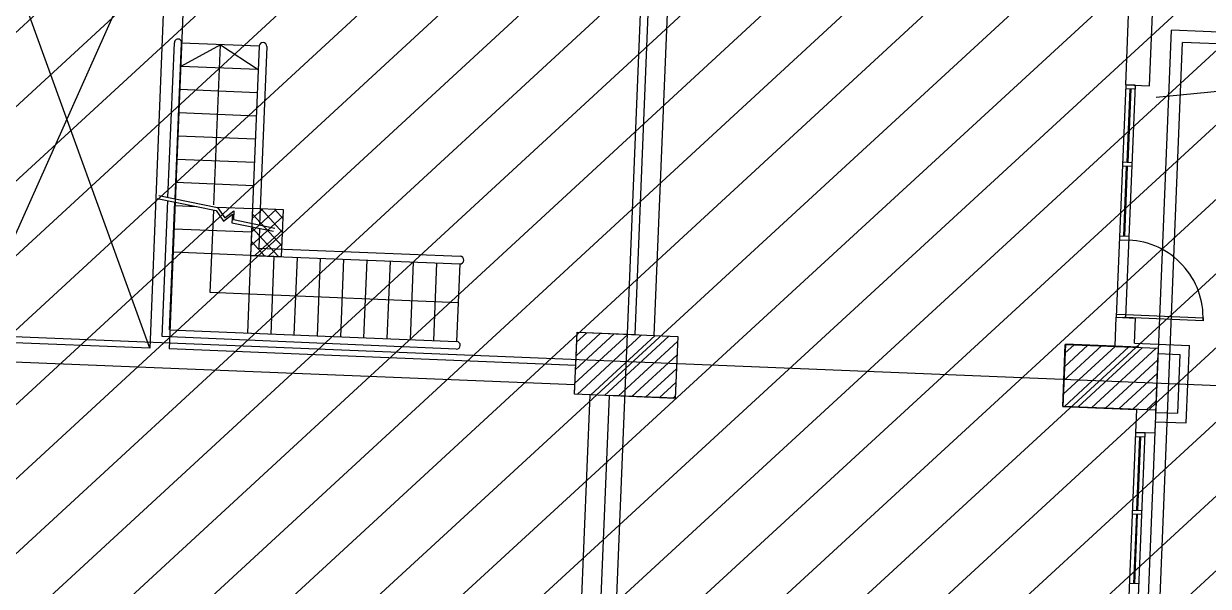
# Model space of a CAD drawing. Extents: x -678889171 to 586587, y -792238163 to 335485.
# Drawn here: x -678822760 to -678807478, y -792124699 to -792117444 of the extents above; entities that cross this region are included whole.
import ezdxf
from ezdxf.enums import TextEntityAlignment as Align

# ---------------------------------------------------------------- set-up
doc = ezdxf.new("R2010")
doc.units = 0
doc.header["$MEASUREMENT"] = 0
for name, color, linetype in [('A-FLOR-PATT', 252, 'Continuous'), ('A-SITE-PATT', 252, 'Continuous'), ('A-WALL', 252, 'Continuous')]:
    doc.layers.add(name, color=color, linetype=linetype)
doc.layers.add('BASEMENT3 LAYOUT$0$HATCH6', color=252, linetype='Continuous', lineweight=15)
doc.styles.add('Ground floor Towers$0$$Bas01-Rname$0$EN-SC', font='swissc.ttf')
doc.styles.add('Ground floor Towers$0$$Bas01-Rname$0$EN-SCL', font='swisscl.ttf')
doc.styles.add('Ground floor Towers$0$04-Ground Floor$0$V2-lower ground$0$LEVEL  FOR LICENSE LOWER GR$0$$LG- LEVEL$0$AR-SR', font='sarb.shx')

# ---------------------------------------------------------------- blocks, each defined once
blk = doc.blocks.new('A$C61C61320')
at = {"layer": 'BASEMENT3 LAYOUT$0$HATCH6'}
h = blk.add_hatch(dxfattribs=at)
h.set_pattern_fill('JIS_WOOD', color=256, scale=1000, style=0)
h.set_pattern_definition([(45, (-845711.5632553247, -470537.5133829243), (-499.9999991609842, 499.9999991609843), [])])
h.paths.add_polyline_path([(-57054.4839232408, -202715.6827627594), (-61988.72938809986, -237934.2497828866), (-80426.45722685638, -233625.2072105513), (-117920.8563015934, -232159.4412755717), (-127624.8318891085, -221284.5855308848), (-127624.8318891085, -154987.425217584), (-104462.5924733605, -154589.848100547), (-93882.62928564264, -154028.8445178776), (-93529.7361727003, -176713.0896850609), (-93352.28011348587, -178273.3977080029), (-93352.28011348587, -194674.8746110406), (-91405.28890382661, -196764.3988851835), (-82930.71560722869, -197602.72102616), (-65142.08317814791, -199622.3395659931), (-55832.26724016038, -200866.3395951205)])
blk = doc.blocks.new('GR')
at = {"layer": 'A-FLOR-PATT'}
for p, q in [((-13480, 45010), (-13480, 94940)), ((-6790, 65505), (47445, 73110)), ((-19381.52076313212, 67749.10995262698, -0.0001625069805338018), (-19381.48836844418, 61743.89841903614, 9.529690962980908e-06)), ((-19631.48921358432, 61743.14773175647, 9.52925052672977e-06), (-21981.49055443972, 67499.10995262626, -1.972470484743003e-09)), ((-19682.24588131986, 67509.37344517128), (-21981.48931374715, 61743.14773175641)), ((-19631.48921358315, 67499.10995262688, 9.529250526729661e-06), (-19631.48921358432, 61743.14773175646, 9.529250526730015e-06)), ((-13134.45267277618, 62172.89012640656), (-13134.45508772944, 67498.17159931606)), ((-7189.552628409652, 65648.76551751689), (-7189.74057104154, 67499.65147551951)), ((-6881.822511574806, 65648.7655175169), (-6881.339914177563, 67499.68342615874, 0.003155399015058138)), ((-13387.93697539446, 67249.00933507242), (-13387.93490491365, 62172.88605041162)), ((40585, 66375), (-6630, 66375)), ((-6630, 44848.82765531062), (-6630, 66375)), ((-6480, 44905), (-6480, 66225)), ((40765, 66225), (-6480, 66225)), ((-19476.13764336412, 63697.539994892), (-19472.77777209658, 65691.88068724534)), ((-19383.13302051632, 63682.40502548054), (-19379.74791536356, 65691.72395958903)), ((-18379.74791536399, 65691.72395958944), (-18379.74791536279, 63405.62860112474)), ((-18279.74791536452, 65691.7239595895), (-18279.74791536296, 63389.35524938374)), ((-7189.552628409652, 65648.76551751689), (-7189.552628409657, 62648.7655175169)), ((-7069.55262840971, 65648.76551756606), (-7189.552628409652, 65648.76551751689)), ((-7069.552628389273, 65598.76551756602), (-7189.552628389157, 65598.76551751692)), ((-7189.551660108751, 65648.7655175169), (-6881.822511574806, 65648.7655175169)), ((-7135.681031551566, 65598.765517539), (-7135.68103155157, 64648.76551753899)), ((-7123.681031551573, 65598.76551754388), (-7123.68103155157, 64648.76551754385)), ((-7069.552628409703, 65648.7655175169), (-7069.55262840978, 62648.76551751691)), ((-7069.55262800045, 64648.76551756604), (-7189.552628000333, 64648.76551751696)), ((-7069.552627980026, 64598.76551756605), (-7189.55262797991, 64598.76551751696)), ((-7135.68103155158, 63698.76551751683), (-7135.68103155157, 64598.76551753899)), ((-7123.68103155163, 63698.76551751688), (-7123.681031551511, 64598.76551754391)), ((-19611.95038231755, 63675.36666213947), (-18848.36753982107, 63551.10614034579)), ((-19595.61067767643, 63716.98226200133), (-18832.02783517996, 63592.72174020765)), ((-19479.16566596766, 61900.1768774317), (-19476.21221249065, 63653.27751231668)), ((-19385.98131557323, 61991.72395958896), (-19383.20758964288, 63638.14254290523)), ((-18832.02783517996, 63592.72174020765), (-18729.94154644661, 63462.61684248573)), ((-17979.96391327668, 63596.19627180987), (-18379.96391327668, 63596.19627180987)), ((-18379.96391327668, 63596.19627180987), (-18379.96391327668, 62996.19627180987)), ((-18379.96391327673, 63468.16328511393), (-18251.93092658062, 63596.19627181004)), ((-18379.96391327673, 63291.3865898173), (-18075.15423128399, 63596.19627181004)), ((-17979.96391327668, 63305.87632021564), (-18270.2838648709, 63596.19627180987)), ((-17979.96391327668, 63482.65301551227), (-18093.50716957427, 63596.19627180987)), ((-17979.96391327668, 62996.19627180987), (-17979.96391327668, 63596.19627180987)), ((-7189.552628409419, 63698.7655175169), (-7069.552628409537, 63698.76551751687)), ((-7189.55262840942, 63648.7655175169), (-7069.552628409544, 63648.76551751687)), ((-18848.36753982107, 63551.10614034579), (-18746.28125108769, 63421.00124262387)), ((-18746.28125108769, 63421.00124262387), (-18634.63587393049, 63516.32483457343)), ((-18729.94154644661, 63462.61684248573), (-18618.29616928935, 63557.9404344353)), ((-18634.63587393049, 63516.32483457343), (-18637.63834448983, 63403.32140029151)), ((-18618.29616928935, 63557.9404344353), (-18621.29863984872, 63444.93700015338)), ((-18621.29863984872, 63444.93700015338), (-18081.71425479846, 63357.12853523443)), ((-17979.96391327668, 63129.09962491901), (-18379.96391327679, 63529.09962491912)), ((-18379.96391327673, 63114.60989452066), (-17979.96391327679, 63514.6098945206)), ((-18637.63834448983, 63403.32140029151), (-18098.05395943957, 63315.51293537255)), ((-18023.83725546417, 62996.19627180987), (-18379.96391327679, 63352.32292962249)), ((-18379.74791536306, 63361.35398365323), (-18379.74791536306, 62991.72395958936)), ((-18321.60084069084, 62996.19627180992), (-17979.96391327679, 63337.83319922397)), ((-18279.7479153633, 63345.08063191222), (-18279.74791536331, 63091.72395958938)), ((-18200.6139507608, 62996.19627180987), (-18379.96391327668, 63175.54623432574)), ((-18144.82414539417, 62996.19627180995), (-17979.96391327679, 63161.05650392734)), ((-18377.39064605744, 62996.19627180987), (-18379.96391327668, 62998.7695390291)), ((-18379.96391327668, 62996.19627180987), (-17979.96391327668, 62996.19627180987)), ((-18379.74791536303, 62991.72395958936), (-15679.74791536239, 62991.72395959037)), ((-18279.74791536331, 63091.72395958938), (-15679.74791536292, 63091.72395959032)), ((-7189.505651888693, 62690.02022906667), (-7069.505651888751, 62690.02022906667)), ((-7069.555856051281, 62648.76552156793), (-7069.505651888766, 62688.76549006219)), ((-7069.505651888766, 62688.76549006219), (-6069.506433078416, 62687.51038654786)), ((-6069.506433078416, 62687.51038654786), (-6069.55663724096, 62647.51041805357)), ((-7189.552628409656, 62648.76551751689), (-6939.552628409658, 62648.76551751689)), ((-7189.552628409657, 62273.74522295024), (-7189.552628409657, 62648.76551751689)), ((-7189.552628409657, 62648.7655175169), (-7069.552628409773, 62648.76551751688)), ((-6069.55663724096, 62647.51041805357), (-7069.555856051281, 62648.76552156793)), ((-6939.552628409657, 62323.76551751688), (-6939.552628409657, 62648.76551751689)), ((-7832.707829037419, 62159.30241441718), (-7719.139305330056, 62272.87468275719)), ((-7832.707829037361, 61982.52280471608), (-7542.365524293826, 62272.87468275716)), ((-7832.70782903739, 61805.74319501495), (-7365.591743257566, 62272.87468275719)), ((-7832.70782903739, 61628.96358531376), (-7188.817962221307, 62272.87468275716)), ((-7832.70782903739, 62272.87468275719), (-6632.70782903739, 62272.87468275719)), ((-7832.70782903739, 61472.87468275719), (-7832.70782903739, 62272.87468275719)), ((-6881.822511574806, 62273.74522294998), (-7831.822511574836, 62273.74522294998)), ((-7831.822511574836, 62273.74522294998), (-7831.82251157481, 61472.87468275719)), ((-7812.017804093659, 61472.87468275719), (-7012.044181185105, 62272.87468275716)), ((-7635.244023057399, 61472.87468275719), (-6835.270400148816, 62272.87468275719)), ((-7458.47024202114, 61472.87468275722), (-6658.496619112586, 62272.87468275716)), ((-6939.552628409657, 62323.76551751688), (-6231.822511574806, 62323.76551751688)), ((-6632.70782903739, 62272.87468275719), (-6632.70782903739, 61472.87468275719)), ((-6631.822511574806, 61443.76551751688), (-6631.822511574806, 62203.76551751688)), ((-6631.822511574806, 62203.76551751688), (-6351.822511574806, 62203.76551751688)), ((-6351.822511574806, 62203.76551751688), (-6351.822511574806, 61443.76551751688)), ((-6231.822511574806, 61323.76551751688), (-6231.822511574806, 62323.76551751688)), ((-14132.77904776164, 62172.87407331599), (-12832.77904776164, 62172.89497731917)), ((-14132.77904776164, 61515.970977338), (-13475.88704829823, 62172.88463614092)), ((-14132.77904776164, 61692.75058703919), (-13652.66367180934, 62172.88179357236)), ((-14132.77904776161, 61869.53019674032), (-13829.44029532035, 62172.87895100386)), ((-14132.77904776164, 62046.30980644148), (-14006.21691883146, 62172.87610843527)), ((-14132.77904776164, 61372.87407331599), (-14132.77904776164, 62172.87407331599)), ((-14131.89373029899, 62172.8740875519), (-13387.93490491365, 62172.88605041162)), ((-14131.89373029885, 61743.89841903604), (-14131.89373029899, 62172.8740875519)), ((-14099.09691105632, 61372.8746149248), (-13299.11042478716, 62172.88747870948)), ((-13922.32028754521, 61372.87745749336), (-13122.33380127608, 62172.89032127801)), ((-13745.54366403416, 61372.88030006189), (-12945.55717776497, 62172.89316384657)), ((-13568.76704052309, 61372.88314263042), (-12832.77904776167, 62108.89540272014)), ((-13134.45267277618, 62172.89012640656), (-12832.77904776164, 62172.89497731917)), ((-12832.77904776164, 62172.89497731917), (-12832.77904776164, 61372.89497731917)), ((-12832.77904776164, 62172.89497731917), (-12831.89373029885, 61373.76551751685)), ((-7281.696460984909, 61472.87468275716), (-6632.707829037361, 62121.88471345083)), ((-15679.7479153617, 61891.72395959035), (-19479.16566596766, 61900.1768774317)), ((-19385.98131557323, 61991.72395958896), (-15679.74791536216, 61991.72395959032)), ((-13391.99041701198, 61372.88598519898), (-12832.77904776164, 61932.11579301901)), ((-7104.92267994862, 61472.87468275719), (-6632.70782903739, 61945.10510374964)), ((-53845, 61825), (-3555, 61825)), ((-19631.48921358432, 61743.14773175641), (-21981.48931374715, 61743.14773175641)), ((-14131.89373029891, 61743.89841903604), (-19381.48836844418, 61743.89841903609)), ((-13215.21379350094, 61372.88882776751), (-12832.77904776167, 61755.33618331785)), ((-6928.14889891239, 61472.87468275719), (-6632.70782903739, 61768.32549404848)), ((-6751.375117876101, 61472.87468275719), (-6632.707829037361, 61591.54588434735)), ((-14131.89373029908, 61493.89841903685), (-22431.49025391962, 61493.14832709797)), ((-14131.89373029885, 61373.76551751685), (-14131.89373029897, 61493.89841903638)), ((-13038.43716998983, 61372.89167033607), (-12832.77904776169, 61578.55657361666)), ((-6632.70782903739, 61472.87468275719), (-7832.70782903739, 61472.87468275719)), ((-7831.82251157481, 61472.87468275719), (-6882.70782903739, 61472.87468275719)), ((-6881.822511574806, 61472.87468275719), (-6881.822511574806, 61173.76551747123)), ((-6631.822511574778, 61443.76551751688), (-6351.822511574806, 61443.76551751688)), ((-12832.77904776164, 61372.89497731917), (-14132.77904776164, 61372.87407331599)), ((-13932.44862023243, 61373.76551751778), (-14131.89373029885, 61373.76551751685)), ((-13932.44862023235, 55972.89497708215), (-13932.44862023243, 61373.76551751778)), ((-13682.44862023243, 53448.76551727366), (-13682.44862023235, 61373.76551751685)), ((-12831.89373029885, 61373.76551751685), (-13682.44862023235, 61373.76551751685)), ((-12861.66054647882, 61372.8945129046), (-12832.77904776169, 61401.77696391553)), ((-6631.822511576653, 61323.76551751688), (-6231.822511574806, 61323.76551751688)), ((-6631.822511574807, 61323.76551751689), (-6631.822511574807, 61173.76551747123)), ((-6881.822511574381, 61173.7655175204), (-6761.822511574446, 61173.76551747124)), ((-6881.822511574381, 61173.76551747127), (-6881.822511574377, 58173.76551747124)), ((-6631.822511574806, 61173.76551747123), (-6881.822511574806, 61173.76551747123)), ((-6761.822511574446, 61173.76551747124), (-6761.82251157445, 58173.76551747124)), ((-6881.822511594837, 61123.76551752037), (-6761.822511594924, 61123.76551747127)), ((-6827.694108432523, 61123.76551749822), (-6827.694108432523, 60173.76551749819)), ((-6815.694108432534, 61123.76551749333), (-6815.694108432526, 60173.76551749333)), ((-6881.822511983672, 60173.7655175204), (-6761.822511983752, 60173.7655174713)), ((-6881.822512004142, 60123.76551752043), (-6761.822512004215, 60123.76551747127)), ((-6827.694108432523, 60123.76551749822), (-6827.694108432523, 59223.76551747118)), ((-6815.694108432534, 60123.76551749333), (-6815.694108432534, 59223.76551747124)), ((-6761.822511574679, 59223.76551747124), (-6881.822511574617, 59223.76551747121))]:
    blk.add_line(p, q, dxfattribs=at)
at = {"layer": 'A-FLOR-PATT', "ltscale": 100}
for p, q in [((-18379.74791536398, 65691.7239595894), (-19379.74791536356, 65691.72395958903)), ((-18879.74791536398, 65691.72395958923), (-19379.74791536365, 65391.72395958899)), ((-18879.74791536325, 63623.31056829672), (-18879.74791536398, 65691.72395958923)), ((-18879.74791536398, 65691.72395958923), (-18379.74791536399, 65391.72395958936)), ((-18379.74791536401, 65391.72395958936), (-19379.74791536365, 65391.72395958899)), ((-18379.74791536399, 65391.72395958935), (-19379.74791536363, 65391.72395958899)), ((-18379.74791536439, 65091.72395958938), (-19379.7479153642, 65091.72395958898)), ((-18379.74791536341, 64791.72395958936), (-19379.74791536356, 64791.72395958897)), ((-18379.74791536357, 64491.7239595894), (-19379.74791536292, 64491.72395958899)), ((-18379.74791536344, 64191.72395958936), (-19379.74791536302, 64191.72395958897)), ((-18379.74791536302, 63891.72395958938), (-19379.74791536324, 63891.72395958898)), ((-19097.9646719277, 63591.72395958904), (-19379.74791536296, 63591.72395958894)), ((-18379.74791536309, 63591.7239595893), (-18831.24493059993, 63591.72395958917)), ((-18879.74791536293, 62491.72395958915), (-18879.74791536312, 63556.21277923541)), ((-18379.74791536241, 63291.72395958934), (-19383.79120198605, 63291.72395958894)), ((-18379.74791536306, 62991.72395958936), (-19379.74791536299, 62991.72395958894)), ((-18379.74791536306, 62991.72395958938), (-18379.74791536241, 61991.7239595893)), ((-18079.74791536366, 62991.72395958946), (-18079.74791536274, 61991.7239595894)), ((-17779.74791536325, 62991.72395958954), (-17779.74791536292, 61991.72395958951)), ((-17479.74791536324, 62991.72395958965), (-17479.74791536252, 61991.72395958966)), ((-17179.74791536292, 62991.72395958984), (-17179.7479153628, 61991.72395958976)), ((-16879.74791536293, 62991.72395958993), (-16879.7479153622, 61991.72395958988)), ((-16579.74791536324, 62991.72395959003), (-16579.74791536229, 61991.72395958999)), ((-16279.74791536284, 62991.72395959012), (-16279.74791536277, 61991.72395959009)), ((-15979.74791536319, 62991.72395959022), (-15979.74791536226, 61991.72395959021)), ((-15679.74791536241, 62991.72395959037), (-15679.74791536218, 61991.72395959032)), ((-18379.74791536263, 62491.72395958936), (-18879.74791536293, 62491.72395958915)), ((-15679.74791536254, 62491.72395959033), (-18379.74791536263, 62491.72395958936))]:
    blk.add_line(p, q, dxfattribs=at)
at = {"layer": 'A-FLOR-PATT'}
for centre, radius, start, end in [((-19426.26342618946, 65695.20844876366), 46.64584024538475, 355.7159594673086, 184.2985041282843), ((-18329.74791536413, 65691.72395958945), 49.99999999999262, 0, 180), ((-7069.555849573336, 62648.76552155978), 999.9999999999949, 359.9280878154254, 89.92808781584229), ((-15679.74791536255, 63041.72395959034), 49.99999999999421, 270.0000000004169, 90.00000000041689), ((-15679.74791536216, 61941.72395959034), 49.99999999999354, 270.0000000004169, 90.00000000041689)]:
    blk.add_arc(centre, radius, start, end, dxfattribs=at)
at = {"layer": 'A-FLOR-PATT', "style": 'Ground floor Towers$0$04-Ground Floor$0$V2-lower ground$0$LEVEL  FOR LICENSE LOWER GR$0$$LG- LEVEL$0$AR-SR', "flags": 12}
for tag, p in [('L', (30296.07288644527, 72859.53473235783)), ('P', (30237.50458115668, 72203.99769414036))]:
    blk.add_attdef(tag, text='', height=500, dxfattribs=at).set_placement(p, align=Align.RIGHT)
at = {"layer": 'A-FLOR-PATT'}
for tag, p, height, style in [('N', (85492.25876324323, 56633.4995742733), 250, 'Ground floor Towers$0$$Bas01-Rname$0$EN-SC'), ('N', (89389.48149106537, 56633.4995742733), 250, 'Ground floor Towers$0$$Bas01-Rname$0$EN-SC'), ('N', (94597.61363499537, 56633.4995742733), 250, 'Ground floor Towers$0$$Bas01-Rname$0$EN-SC'), ('AN', (85922.66280553787, 56313.08159666645), 200, 'Ground floor Towers$0$$Bas01-Rname$0$EN-SCL'), ('AN', (89819.88553336001, 56313.08159666645), 200, 'Ground floor Towers$0$$Bas01-Rname$0$EN-SCL'), ('AN', (95028.01767729002, 56313.08159666645), 200, 'Ground floor Towers$0$$Bas01-Rname$0$EN-SCL'), ('SN', (85299.47460008037, 56025.08594095582), 200, 'Ground floor Towers$0$$Bas01-Rname$0$EN-SCL'), ('F', (85927.04975899268, 56008.67972904726), 200, 'Ground floor Towers$0$$Bas01-Rname$0$EN-SCL'), ('SN', (89196.69732790251, 56025.08594095582), 200, 'Ground floor Towers$0$$Bas01-Rname$0$EN-SCL'), ('F', (89824.27248681482, 56008.67972904726), 200, 'Ground floor Towers$0$$Bas01-Rname$0$EN-SCL'), ('SN', (94404.82947183252, 56025.08594095582), 200, 'Ground floor Towers$0$$Bas01-Rname$0$EN-SCL'), ('F', (95032.40463074483, 56008.67972904726), 200, 'Ground floor Towers$0$$Bas01-Rname$0$EN-SCL')]:
    blk.add_attdef(tag, p, '', height=height, dxfattribs=dict(at, style=style))
at = {"layer": 'A-FLOR-PATT', "style": 'Ground floor Towers$0$$Bas01-Rname$0$EN-SCL', "width": 0.8}
for p in [(85305.16036184286, 56295.1433535593), (89202.383089665, 56295.1433535593), (94410.51523359501, 56295.1433535593)]:
    blk.add_attdef('FN', p, '', height=250, dxfattribs=at)

msp = doc.modelspace()

# ---------------------------------------------------------------- block references
at = {"layer": 'A-SITE-PATT', "rotation": 357.6731745000001}
msp.add_blockref('A$C61C61320', (-678706236.4347705, -791940527.995869, -212772), dxfattribs=at)

# ---------------------------------------------------------------- next in the draw order: block references
at = {"layer": 'A-WALL', "rotation": 357.6731745000001}
msp.add_blockref('GR', (-678804025.0995113, -792184118.4910543, -212772), dxfattribs=at)

doc.saveas('drawing.dxf')
